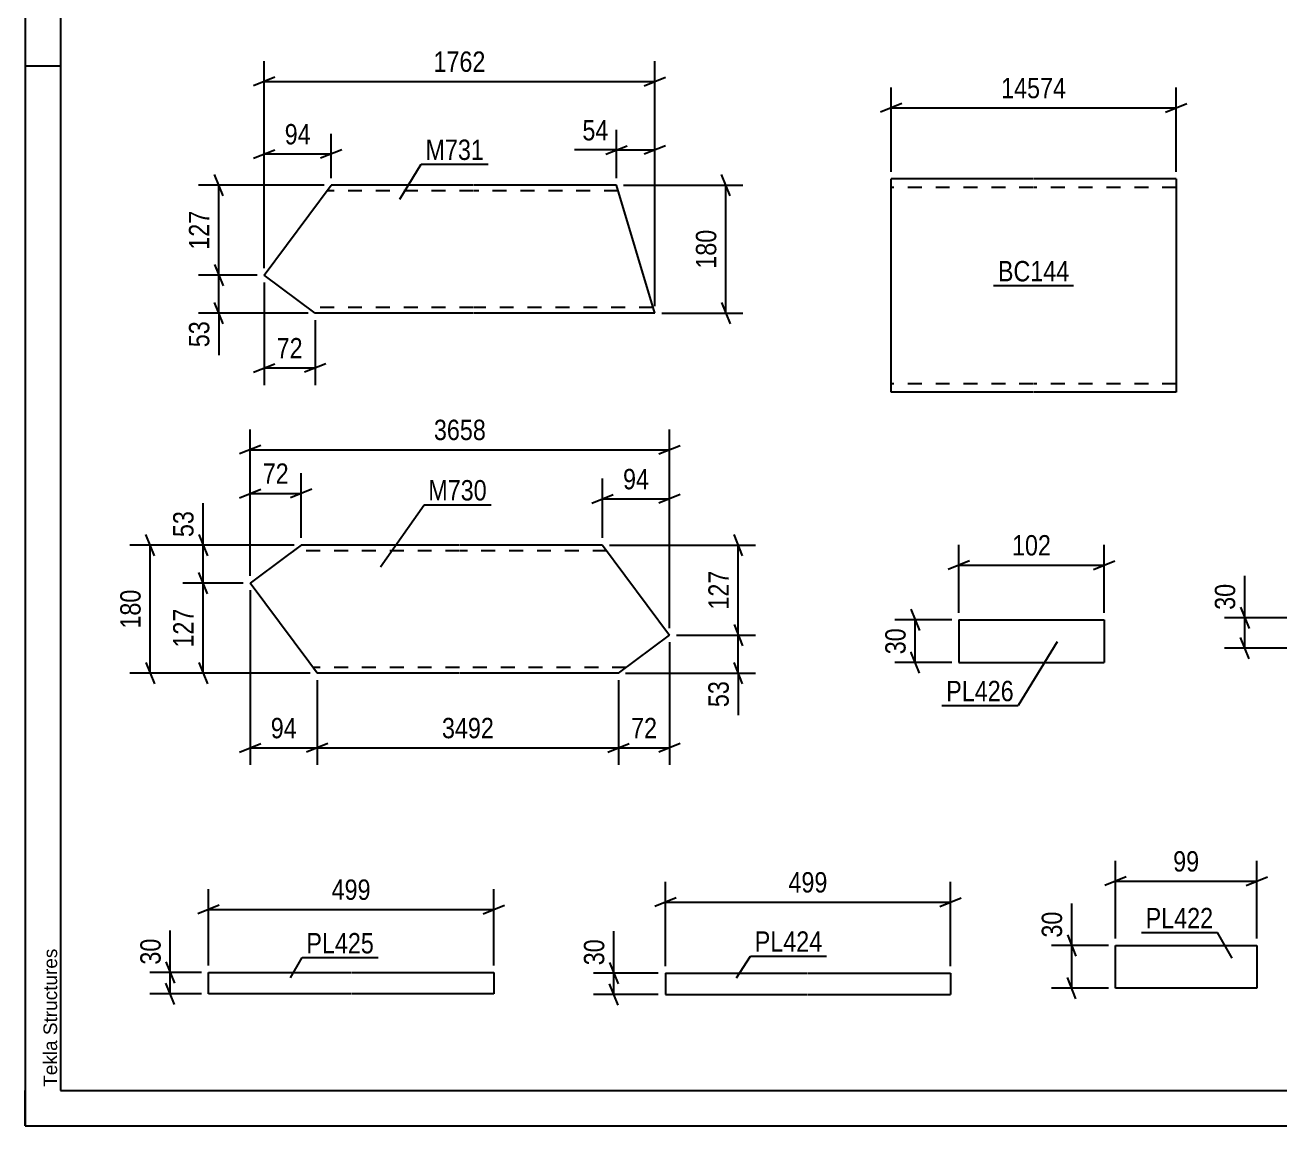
# Model space of a CAD drawing. Header units: millimetres. Extents: x 0 to 12136, y 0 to 297.
# Drawn here: x 0 to 176.4, y 0 to 154.8 of the extents above; entities that cross this region are included whole.
import ezdxf

# ---------------------------------------------------------------- set-up
doc = ezdxf.new("R2010")
doc.units = ezdxf.units.MM
doc.linetypes.add('DXK_LINE_DOT2', pattern=[3.9198, 1.9599, -1.9599])
doc.styles.add('Arial', font='ARIAL.TTF', dxfattribs={"height": 0.2})
doc.styles.add('Arial Narrow', font='ARIALN.TTF', dxfattribs={"height": 0.2})

# ---------------------------------------------------------------- blocks, each defined once
blk = doc.blocks.new('Unknown-761550640-1135')
at = {"color": 5, "linetype": 'Continuous'}
for p, q in [((0, 297), (0, 0)), ((5, 292), (5, 5)), ((5, 149), (0, 149)), ((0, 0), (0, 5)), ((5, 5), (415, 5)), ((0, 0), (420, 0))]:
    blk.add_line(p, q, dxfattribs=at)
at = {"color": 174, "linetype": 'Continuous', "style": 'Arial'}
blk.add_text('Tekla Structures', height=1.9102, rotation=90, dxfattribs=at).set_placement((4.5, 5.5))
blk = doc.blocks.new('Part-761550640-8270 - 8269')
at = {"color": 2, "linetype": 'Continuous'}
for p, q in [((33.61, 119.62), (43.04, 132.29)), ((63.04, 132.29), (43.04, 132.29)), ((83.14, 132.29), (63.14, 132.29)), ((88.53, 114.29), (83.14, 132.29)), ((40.78, 114.29), (33.61, 119.62)), ((63.04, 114.29), (40.78, 114.29)), ((88.53, 114.29), (63.14, 114.29))]:
    blk.add_line(p, q, dxfattribs=at)
at = {"color": 7, "linetype": 'DXK_LINE_DOT2'}
for p, q in [((63.04, 131.49), (42.45, 131.49)), ((83.38, 131.49), (63.14, 131.49)), ((63.04, 115.09), (39.71, 115.09)), ((88.29, 115.09), (63.14, 115.09)), ((88.29, 115.09), (88.27, 115.15))]:
    blk.add_line(p, q, dxfattribs=at)
blk = doc.blocks.new('Part-761550640-8277 - 8276')
at = {"color": 2, "linetype": 'Continuous'}
for p, q in [((38.82, 81.67), (36.67, 80.07)), ((61.08, 81.67), (38.82, 81.67)), ((81.18, 81.67), (61.18, 81.67)), ((81.18, 81.67), (90.61, 69.01)), ((36.67, 80.07), (31.65, 76.34)), ((39.89, 65.27), (31.65, 76.34)), ((83.44, 63.67), (90.61, 69.01)), ((41.08, 63.67), (39.89, 65.27)), ((61.08, 63.67), (41.08, 63.67)), ((83.44, 63.67), (61.18, 63.67))]:
    blk.add_line(p, q, dxfattribs=at)
at = {"color": 7, "linetype": 'DXK_LINE_DOT2'}
for p, q in [((38.82, 81.67), (37.49, 80.69)), ((61.08, 80.87), (37.75, 80.87)), ((81.78, 80.87), (61.18, 80.87)), ((40.99, 63.79), (39.89, 65.27)), ((61.08, 64.47), (40.49, 64.47)), ((84.52, 64.47), (61.18, 64.47))]:
    blk.add_line(p, q, dxfattribs=at)
blk = doc.blocks.new('Part-761550640-8405 - 8404')
at = {"color": 2, "linetype": 'Continuous'}
for p, q in [((131.29, 71.15), (131.29, 65.15)), ((131.29, 71.15), (151.72, 71.15)), ((151.72, 71.15), (151.72, 65.15)), ((131.29, 65.15), (151.72, 65.15))]:
    blk.add_line(p, q, dxfattribs=at)
blk = doc.blocks.new('Part-761550640-8413 - 8412')
at = {"color": 2, "linetype": 'Continuous'}
for p, q in [((153.32, 19.35), (153.32, 25.35)), ((153.32, 25.35), (173.19, 25.35)), ((173.19, 25.35), (173.19, 19.35)), ((173.19, 19.35), (153.32, 19.35))]:
    blk.add_line(p, q, dxfattribs=at)
blk = doc.blocks.new('Part-761550640-8425 - 8424')
at = {"color": 2, "linetype": 'Continuous'}
for p, q in [((25.79, 18.55), (25.79, 21.55)), ((25.79, 21.55), (45.79, 21.55)), ((45.89, 21.55), (65.89, 21.55)), ((65.89, 21.55), (65.89, 18.55)), ((45.79, 18.55), (25.79, 18.55)), ((65.89, 18.55), (45.89, 18.55))]:
    blk.add_line(p, q, dxfattribs=at)
blk = doc.blocks.new('Part-761550640-8433 - 8432')
at = {"color": 2, "linetype": 'Continuous'}
for p, q in [((90.02, 21.47), (90.02, 18.47)), ((90.02, 21.47), (110.02, 21.47)), ((110.12, 21.47), (130.12, 21.47)), ((130.12, 21.47), (130.12, 18.47)), ((90.02, 18.47), (110.02, 18.47)), ((110.12, 18.47), (130.12, 18.47))]:
    blk.add_line(p, q, dxfattribs=at)
blk = doc.blocks.new('Part-761550640-8470 - 8469')
at = {"color": 2, "linetype": 'Continuous'}
for p, q in [((141.75, 133.16), (121.75, 133.16)), ((121.75, 105.56), (121.75, 133.16)), ((161.85, 133.16), (141.85, 133.16)), ((161.85, 133.16), (161.85, 132.98)), ((161.85, 132.98), (161.85, 103.16)), ((121.75, 103.16), (121.75, 105.56)), ((141.75, 103.16), (121.75, 103.16)), ((161.85, 103.16), (141.85, 103.16))]:
    blk.add_line(p, q, dxfattribs=at)
at = {"color": 7, "linetype": 'DXK_LINE_DOT2'}
for p, q in [((141.75, 131.96), (121.75, 131.96)), ((161.85, 131.96), (141.85, 131.96)), ((121.75, 103.34), (121.75, 105.56)), ((121.75, 104.36), (121.75, 104.45)), ((141.75, 104.36), (121.75, 104.36)), ((161.85, 104.36), (141.85, 104.36)), ((161.85, 104.36), (161.85, 104.45))]:
    blk.add_line(p, q, dxfattribs=at)
blk = doc.blocks.new('StraightDimension-761550640-8651 - 8269')
at = {"color": 7, "linetype": 'Continuous'}
for p, q in [((33.61, 118.62), (33.61, 104.18)), ((40.78, 113.29), (40.78, 104.18)), ((32.11, 105.98), (35.11, 107.18)), ((33.61, 106.58), (40.78, 106.58)), ((42.28, 107.18), (39.28, 105.98))]:
    blk.add_line(p, q, dxfattribs=at)
at = {"color": 0}
blk.add_wipeout([(39.63, 107.33), (39.63, 111.53), (34.77, 111.53), (34.77, 107.33)], dxfattribs=at)
at = {"color": 3, "style": 'Arial Narrow'}
blk.add_text('72', height=2.863, dxfattribs=at).set_placement((35.37, 107.93))
blk = doc.blocks.new('StraightDimension-761550640-8643 - 8269')
at = {"color": 7, "linetype": 'Continuous'}
for p, q in [((83.14, 133.29), (83.14, 140.08)), ((88.53, 115.29), (88.53, 140.08)), ((81.64, 136.63), (84.64, 137.83)), ((90.03, 137.83), (87.03, 136.63)), ((83.14, 137.23), (88.53, 137.23))]:
    blk.add_line(p, q, dxfattribs=at)
at = {"color": 0}
blk.add_wipeout([(82.62, 137.98), (82.62, 142.18), (77.76, 142.18), (77.76, 137.98)], dxfattribs=at)
at = {"color": 7, "linetype": 'Continuous'}
blk.add_line((83.14, 137.23), (77.24, 137.23), dxfattribs=at)
blk.add_line((83.14, 137.23), (77.24, 137.23), dxfattribs=at)
at = {"color": 3, "style": 'Arial Narrow'}
blk.add_text('54', height=2.863, dxfattribs=at).set_placement((78.36, 138.58))
blk = doc.blocks.new('StraightDimension-761550640-8663 - 8269')
at = {"color": 7, "linetype": 'Continuous'}
for p, q in [((99.13, 130.79), (97.93, 133.79)), ((84.14, 132.29), (100.93, 132.29)), ((98.53, 114.29), (98.53, 132.29)), ((97.93, 115.79), (99.13, 112.79)), ((89.53, 114.29), (100.93, 114.29))]:
    blk.add_line(p, q, dxfattribs=at)
at = {"color": 0}
blk.add_wipeout([(97.78, 126.63), (93.58, 126.63), (93.58, 119.94), (97.78, 119.94)], dxfattribs=at)
at = {"color": 3, "style": 'Arial Narrow'}
blk.add_text('180', height=2.863, rotation=90.0002, dxfattribs=at).set_placement((97.18, 120.54))
blk = doc.blocks.new('StraightDimension-761550640-8655 - 8269')
at = {"color": 7, "linetype": 'Continuous'}
for p, q in [((27.85, 130.79), (26.65, 133.79)), ((42.04, 132.29), (24.4, 132.29)), ((27.25, 119.62), (27.25, 132.29)), ((26.65, 121.12), (27.85, 118.12)), ((32.61, 119.62), (24.4, 119.62))]:
    blk.add_line(p, q, dxfattribs=at)
at = {"color": 0}
blk.add_wipeout([(26.5, 129.3), (22.3, 129.3), (22.3, 122.61), (26.5, 122.61)], dxfattribs=at)
at = {"color": 3, "style": 'Arial Narrow'}
blk.add_text('127', height=2.863, rotation=90.0002, dxfattribs=at).set_placement((25.9, 123.21))
blk = doc.blocks.new('StraightDimension-761550640-8647 - 8269')
at = {"color": 7, "linetype": 'Continuous'}
for p, q in [((33.61, 120.62), (33.61, 139.52)), ((43.04, 133.29), (43.04, 139.52)), ((32.11, 136.07), (35.11, 137.27)), ((33.61, 136.67), (43.04, 136.67)), ((44.54, 137.27), (41.54, 136.07))]:
    blk.add_line(p, q, dxfattribs=at)
at = {"color": 0}
blk.add_wipeout([(40.76, 137.42), (40.76, 141.62), (35.9, 141.62), (35.9, 137.42)], dxfattribs=at)
at = {"color": 3, "style": 'Arial Narrow'}
blk.add_text('94', height=2.863, dxfattribs=at).set_placement((36.5, 138.02))
blk = doc.blocks.new('StraightDimension-761550640-8656 - 8269')
at = {"color": 7, "linetype": 'Continuous'}
for p, q in [((26.65, 121.12), (27.85, 118.12)), ((32.61, 119.62), (24.4, 119.62)), ((27.25, 114.29), (27.25, 119.62)), ((27.85, 112.79), (26.65, 115.79)), ((39.78, 114.29), (24.4, 114.29))]:
    blk.add_line(p, q, dxfattribs=at)
at = {"color": 0}
blk.add_wipeout([(26.5, 113.76), (22.3, 113.76), (22.3, 108.9), (26.5, 108.9)], dxfattribs=at)
at = {"color": 7, "linetype": 'Continuous'}
blk.add_line((27.25, 114.29), (27.25, 108.38), dxfattribs=at)
blk.add_line((27.25, 114.29), (27.25, 108.38), dxfattribs=at)
at = {"color": 3, "style": 'Arial Narrow'}
blk.add_text('53', height=2.863, rotation=90.0002, dxfattribs=at).set_placement((25.9, 109.5))
blk = doc.blocks.new('StraightDimension-761550640-8669 - 8269')
at = {"color": 7, "linetype": 'Continuous'}
for p, q in [((33.61, 120.62), (33.61, 149.72)), ((88.53, 115.29), (88.53, 149.72)), ((35.11, 147.47), (32.11, 146.27)), ((33.61, 146.87), (88.53, 146.87)), ((87.03, 146.27), (90.03, 147.47))]:
    blk.add_line(p, q, dxfattribs=at)
at = {"color": 0}
blk.add_wipeout([(65.33, 147.62), (65.33, 151.82), (56.82, 151.82), (56.82, 147.62)], dxfattribs=at)
at = {"color": 3, "style": 'Arial Narrow'}
blk.add_text('1762', height=2.863, dxfattribs=at).set_placement((57.42, 148.22))
blk = doc.blocks.new('StraightDimension-761550640-8685 - 8276')
at = {"color": 7, "linetype": 'Continuous'}
for p, q in [((31.65, 77.34), (31.65, 91.79)), ((38.82, 82.67), (38.82, 91.79)), ((30.15, 88.34), (33.15, 89.54)), ((31.65, 88.94), (38.82, 88.94)), ((40.32, 89.54), (37.32, 88.34))]:
    blk.add_line(p, q, dxfattribs=at)
at = {"color": 0}
blk.add_wipeout([(37.67, 89.69), (37.67, 93.89), (32.81, 93.89), (32.81, 89.69)], dxfattribs=at)
at = {"color": 3, "style": 'Arial Narrow'}
blk.add_text('72', height=2.863, dxfattribs=at).set_placement((33.41, 90.29))
blk = doc.blocks.new('StraightDimension-761550640-8698 - 8276')
at = {"color": 7, "linetype": 'Continuous'}
for p, q in [((91.61, 69.01), (102.68, 69.01)), ((99.68, 70.51), (100.88, 67.51)), ((100.28, 63.67), (100.28, 69.01)), ((84.44, 63.67), (102.68, 63.67)), ((100.88, 62.17), (99.68, 65.17))]:
    blk.add_line(p, q, dxfattribs=at)
at = {"color": 0}
blk.add_wipeout([(99.53, 63.15), (95.33, 63.15), (95.33, 58.29), (99.53, 58.29)], dxfattribs=at)
at = {"color": 7, "linetype": 'Continuous'}
blk.add_line((100.28, 63.67), (100.28, 57.77), dxfattribs=at)
blk.add_line((100.28, 63.67), (100.28, 57.77), dxfattribs=at)
at = {"color": 3, "style": 'Arial Narrow'}
blk.add_text('53', height=2.863, rotation=90.0002, dxfattribs=at).set_placement((98.93, 58.89))
blk = doc.blocks.new('StraightDimension-761550640-8690 - 8276')
at = {"color": 7, "linetype": 'Continuous'}
for p, q in [((25.63, 74.84), (24.43, 77.84)), ((30.65, 76.34), (22.18, 76.34)), ((25.03, 63.67), (25.03, 76.34)), ((40.08, 63.67), (22.18, 63.67)), ((24.43, 65.17), (25.63, 62.17))]:
    blk.add_line(p, q, dxfattribs=at)
at = {"color": 0}
blk.add_wipeout([(24.28, 73.35), (20.08, 73.35), (20.08, 66.66), (24.28, 66.66)], dxfattribs=at)
at = {"color": 3, "style": 'Arial Narrow'}
blk.add_text('127', height=2.863, rotation=90.0002, dxfattribs=at).set_placement((23.68, 67.26))
blk = doc.blocks.new('StraightDimension-761550640-8697 - 8276')
at = {"color": 7, "linetype": 'Continuous'}
for p, q in [((100.88, 80.17), (99.68, 83.17)), ((82.18, 81.67), (102.68, 81.67)), ((100.28, 69.01), (100.28, 81.67)), ((91.61, 69.01), (102.68, 69.01)), ((99.68, 70.51), (100.88, 67.51))]:
    blk.add_line(p, q, dxfattribs=at)
at = {"color": 0}
blk.add_wipeout([(99.53, 78.68), (95.33, 78.68), (95.33, 72), (99.53, 72)], dxfattribs=at)
at = {"color": 3, "style": 'Arial Narrow'}
blk.add_text('127', height=2.863, rotation=90.0002, dxfattribs=at).set_placement((98.93, 72.6))
blk = doc.blocks.new('StraightDimension-761550640-8689 - 8276')
at = {"color": 7, "linetype": 'Continuous'}
for p, q in [((24.43, 83.17), (25.63, 80.17)), ((37.82, 81.67), (22.18, 81.67)), ((25.03, 76.34), (25.03, 81.67)), ((25.63, 74.84), (24.43, 77.84)), ((30.65, 76.34), (22.18, 76.34))]:
    blk.add_line(p, q, dxfattribs=at)
at = {"color": 0}
blk.add_wipeout([(24.28, 87.05), (20.08, 87.05), (20.08, 82.2), (24.28, 82.2)], dxfattribs=at)
at = {"color": 7, "linetype": 'Continuous'}
blk.add_line((25.03, 81.67), (25.03, 87.58), dxfattribs=at)
blk.add_line((25.03, 81.67), (25.03, 87.58), dxfattribs=at)
at = {"color": 3, "style": 'Arial Narrow'}
blk.add_text('53', height=2.863, rotation=90.0002, dxfattribs=at).set_placement((23.68, 82.8))
blk = doc.blocks.new('StraightDimension-761550640-8681 - 8276')
at = {"color": 7, "linetype": 'Continuous'}
for p, q in [((81.18, 82.67), (81.18, 91.02)), ((90.61, 70.01), (90.61, 91.02)), ((79.68, 87.57), (82.68, 88.77)), ((92.11, 88.77), (89.11, 87.57)), ((81.18, 88.17), (90.61, 88.17))]:
    blk.add_line(p, q, dxfattribs=at)
at = {"color": 0}
blk.add_wipeout([(88.32, 88.92), (88.32, 93.12), (83.47, 93.12), (83.47, 88.92)], dxfattribs=at)
at = {"color": 3, "style": 'Arial Narrow'}
blk.add_text('94', height=2.863, dxfattribs=at).set_placement((84.07, 89.52))
blk = doc.blocks.new('StraightDimension-761550640-8705 - 8276')
at = {"color": 7, "linetype": 'Continuous'}
for p, q in [((31.65, 77.34), (31.65, 97.94)), ((90.61, 70.01), (90.61, 97.94)), ((33.15, 95.69), (30.15, 94.49)), ((89.11, 94.49), (92.11, 95.69)), ((31.65, 95.09), (90.61, 95.09))]:
    blk.add_line(p, q, dxfattribs=at)
at = {"color": 0}
blk.add_wipeout([(65.39, 95.84), (65.39, 100.04), (56.88, 100.04), (56.88, 95.84)], dxfattribs=at)
at = {"color": 3, "style": 'Arial Narrow'}
blk.add_text('3658', height=2.863, dxfattribs=at).set_placement((57.48, 96.44))
blk = doc.blocks.new('StraightDimension-761550640-12030 - 8276')
at = {"color": 7, "linetype": 'Continuous'}
for p, q in [((18.19, 80.18), (16.99, 83.18)), ((37.82, 81.68), (14.74, 81.68)), ((17.59, 63.67), (17.59, 81.68)), ((40.08, 63.67), (14.74, 63.67)), ((16.99, 65.17), (18.19, 62.17))]:
    blk.add_line(p, q, dxfattribs=at)
at = {"color": 0}
blk.add_wipeout([(16.84, 76.02), (12.64, 76.02), (12.64, 69.33), (16.84, 69.33)], dxfattribs=at)
at = {"color": 3, "style": 'Arial Narrow'}
blk.add_text('180', height=2.863, rotation=90.0002, dxfattribs=at).set_placement((16.24, 69.93))
blk = doc.blocks.new('StraightDimension-761550640-12684 - 8276')
at = {"color": 7, "linetype": 'Continuous'}
for p, q in [((90.61, 68.01), (90.61, 50.76)), ((83.44, 62.67), (83.44, 50.76)), ((81.94, 52.56), (84.94, 53.76)), ((83.44, 53.16), (90.61, 53.16)), ((92.11, 53.76), (89.11, 52.56))]:
    blk.add_line(p, q, dxfattribs=at)
at = {"color": 0}
blk.add_wipeout([(89.45, 53.91), (89.45, 58.11), (84.6, 58.11), (84.6, 53.91)], dxfattribs=at)
at = {"color": 3, "style": 'Arial Narrow'}
blk.add_text('72', height=2.863, dxfattribs=at).set_placement((85.2, 54.51))
blk = doc.blocks.new('StraightDimension-761550640-12685 - 8276')
at = {"color": 7, "linetype": 'Continuous'}
for p, q in [((41.08, 62.67), (41.08, 50.76)), ((83.44, 62.67), (83.44, 50.76)), ((42.58, 53.76), (39.58, 52.56)), ((41.08, 53.16), (83.44, 53.16)), ((81.94, 52.56), (84.94, 53.76))]:
    blk.add_line(p, q, dxfattribs=at)
at = {"color": 0}
blk.add_wipeout([(66.52, 53.91), (66.52, 58.11), (58.01, 58.11), (58.01, 53.91)], dxfattribs=at)
at = {"color": 3, "style": 'Arial Narrow'}
blk.add_text('3492', height=2.863, dxfattribs=at).set_placement((58.61, 54.51))
blk = doc.blocks.new('StraightDimension-761550640-12686 - 8276')
at = {"color": 7, "linetype": 'Continuous'}
for p, q in [((31.65, 75.34), (31.65, 50.76)), ((41.08, 62.67), (41.08, 50.76)), ((30.15, 52.56), (33.15, 53.76)), ((31.65, 53.16), (41.08, 53.16)), ((42.58, 53.76), (39.58, 52.56))]:
    blk.add_line(p, q, dxfattribs=at)
at = {"color": 0}
blk.add_wipeout([(38.8, 53.91), (38.8, 58.11), (33.94, 58.11), (33.94, 53.91)], dxfattribs=at)
at = {"color": 3, "style": 'Arial Narrow'}
blk.add_text('94', height=2.863, dxfattribs=at).set_placement((34.54, 54.51))
blk = doc.blocks.new('StraightDimension-761550640-8885 - 8404')
at = {"color": 7, "linetype": 'Continuous'}
for p, q in [((124.55, 72.65), (125.75, 69.65)), ((130.29, 71.15), (122.3, 71.15)), ((125.15, 65.15), (125.15, 71.15)), ((125.75, 63.65), (124.55, 66.65)), ((130.29, 65.15), (122.3, 65.15))]:
    blk.add_line(p, q, dxfattribs=at)
at = {"color": 0}
blk.add_wipeout([(124.4, 70.57), (120.2, 70.57), (120.2, 65.72), (124.4, 65.72)], dxfattribs=at)
at = {"color": 3, "style": 'Arial Narrow'}
blk.add_text('30', height=2.863, rotation=90.0002, dxfattribs=at).set_placement((123.8, 66.32))
blk = doc.blocks.new('StraightDimension-761550640-8889 - 8404')
at = {"color": 7, "linetype": 'Continuous'}
for p, q in [((131.29, 72.15), (131.29, 81.71)), ((151.72, 72.15), (151.72, 81.71)), ((132.79, 79.46), (129.79, 78.26)), ((150.22, 78.26), (153.22, 79.46)), ((131.29, 78.86), (151.72, 78.86))]:
    blk.add_line(p, q, dxfattribs=at)
at = {"color": 0}
blk.add_wipeout([(144.85, 79.61), (144.85, 83.81), (138.16, 83.81), (138.16, 79.61)], dxfattribs=at)
at = {"color": 3, "style": 'Arial Narrow'}
blk.add_text('102', height=2.863, dxfattribs=at).set_placement((138.76, 80.21))
blk = doc.blocks.new('StraightDimension-761550640-8893 - 8412')
at = {"color": 7, "linetype": 'Continuous'}
for p, q in [((146.55, 26.85), (147.75, 23.85)), ((152.32, 25.35), (144.3, 25.35)), ((147.15, 19.35), (147.15, 25.35)), ((147.75, 17.85), (146.55, 20.85)), ((152.32, 19.35), (144.3, 19.35))]:
    blk.add_line(p, q, dxfattribs=at)
at = {"color": 0}
blk.add_wipeout([(146.4, 30.73), (142.2, 30.73), (142.2, 25.88), (146.4, 25.88)], dxfattribs=at)
at = {"color": 7, "linetype": 'Continuous'}
blk.add_line((147.15, 25.35), (147.15, 31.26), dxfattribs=at)
blk.add_line((147.15, 25.35), (147.15, 31.26), dxfattribs=at)
at = {"color": 3, "style": 'Arial Narrow'}
blk.add_text('30', height=2.863, rotation=90.0002, dxfattribs=at).set_placement((145.8, 26.48))
blk = doc.blocks.new('StraightDimension-761550640-8897 - 8412')
at = {"color": 7, "linetype": 'Continuous'}
for p, q in [((153.32, 26.35), (153.32, 37.27)), ((173.19, 26.35), (173.19, 37.27)), ((154.82, 35.02), (151.82, 33.82)), ((153.32, 34.42), (173.19, 34.42)), ((171.69, 33.82), (174.69, 35.02))]:
    blk.add_line(p, q, dxfattribs=at)
at = {"color": 0}
blk.add_wipeout([(165.68, 35.17), (165.68, 39.37), (160.82, 39.37), (160.82, 35.17)], dxfattribs=at)
at = {"color": 3, "style": 'Arial Narrow'}
blk.add_text('99', height=2.863, dxfattribs=at).set_placement((161.42, 35.77))
blk = doc.blocks.new('StraightDimension-761550640-8901 - 8424')
at = {"color": 7, "linetype": 'Continuous'}
for p, q in [((19.81, 23.05), (21.01, 20.05)), ((24.79, 21.55), (17.56, 21.55)), ((20.41, 18.55), (20.41, 21.55)), ((21.01, 17.05), (19.81, 20.05)), ((24.79, 18.55), (17.56, 18.55))]:
    blk.add_line(p, q, dxfattribs=at)
at = {"color": 0}
blk.add_wipeout([(19.66, 26.93), (15.46, 26.93), (15.46, 22.08), (19.66, 22.08)], dxfattribs=at)
at = {"color": 7, "linetype": 'Continuous'}
blk.add_line((20.41, 21.55), (20.41, 27.46), dxfattribs=at)
blk.add_line((20.41, 21.55), (20.41, 27.46), dxfattribs=at)
at = {"color": 3, "style": 'Arial Narrow'}
blk.add_text('30', height=2.863, rotation=90.0002, dxfattribs=at).set_placement((19.06, 22.68))
blk = doc.blocks.new('StraightDimension-761550640-8905 - 8424')
at = {"color": 7, "linetype": 'Continuous'}
for p, q in [((25.79, 22.55), (25.79, 33.29)), ((65.89, 22.55), (65.89, 33.29)), ((27.29, 31.04), (24.29, 29.84)), ((25.79, 30.44), (65.89, 30.44)), ((64.39, 29.84), (67.39, 31.04))]:
    blk.add_line(p, q, dxfattribs=at)
at = {"color": 0}
blk.add_wipeout([(49.19, 31.19), (49.19, 35.39), (42.5, 35.39), (42.5, 31.19)], dxfattribs=at)
at = {"color": 3, "style": 'Arial Narrow'}
blk.add_text('499', height=2.863, dxfattribs=at).set_placement((43.1, 31.79))
blk = doc.blocks.new('StraightDimension-761550640-8909 - 8432')
at = {"color": 7, "linetype": 'Continuous'}
for p, q in [((82.18, 22.97), (83.38, 19.97)), ((89.02, 21.47), (79.93, 21.47)), ((82.78, 18.47), (82.78, 21.47)), ((83.38, 16.97), (82.18, 19.97)), ((89.02, 18.47), (79.93, 18.47))]:
    blk.add_line(p, q, dxfattribs=at)
at = {"color": 0}
blk.add_wipeout([(82.03, 26.85), (77.83, 26.85), (77.83, 21.99), (82.03, 21.99)], dxfattribs=at)
at = {"color": 7, "linetype": 'Continuous'}
blk.add_line((82.78, 21.47), (82.78, 27.37), dxfattribs=at)
blk.add_line((82.78, 21.47), (82.78, 27.37), dxfattribs=at)
at = {"color": 3, "style": 'Arial Narrow'}
blk.add_text('30', height=2.863, rotation=90.0002, dxfattribs=at).set_placement((81.43, 22.59))
blk = doc.blocks.new('StraightDimension-761550640-8913 - 8432')
at = {"color": 7, "linetype": 'Continuous'}
for p, q in [((90.02, 22.47), (90.02, 34.32)), ((130.12, 22.47), (130.12, 34.32)), ((91.52, 32.07), (88.52, 30.87)), ((128.62, 30.87), (131.62, 32.07)), ((90.02, 31.47), (130.12, 31.47))]:
    blk.add_line(p, q, dxfattribs=at)
at = {"color": 0}
blk.add_wipeout([(113.41, 32.22), (113.41, 36.42), (106.73, 36.42), (106.73, 32.22)], dxfattribs=at)
at = {"color": 3, "style": 'Arial Narrow'}
blk.add_text('499', height=2.863, dxfattribs=at).set_placement((107.33, 32.82))
blk = doc.blocks.new('StraightDimension-761550640-8917 - 8440')
at = {"color": 7, "linetype": 'Continuous'}
for p, q in [((170.89, 72.94), (172.09, 69.94)), ((178.67, 71.44), (168.64, 71.44)), ((171.49, 67.16), (171.49, 71.44)), ((178.67, 67.16), (168.64, 67.16)), ((172.09, 65.66), (170.89, 68.66))]:
    blk.add_line(p, q, dxfattribs=at)
at = {"color": 0}
blk.add_wipeout([(170.74, 76.82), (166.54, 76.82), (166.54, 71.97), (170.74, 71.97)], dxfattribs=at)
at = {"color": 7, "linetype": 'Continuous'}
blk.add_line((171.49, 71.44), (171.49, 77.35), dxfattribs=at)
blk.add_line((171.49, 71.44), (171.49, 77.35), dxfattribs=at)
at = {"color": 3, "style": 'Arial Narrow'}
blk.add_text('30', height=2.863, rotation=90.0002, dxfattribs=at).set_placement((170.14, 72.57))
blk = doc.blocks.new('StraightDimension-761550640-8929 - 8469')
at = {"color": 7, "linetype": 'Continuous'}
for p, q in [((121.75, 134.16), (121.75, 146.01)), ((161.85, 134.16), (161.85, 146.01)), ((123.25, 143.76), (120.25, 142.56)), ((121.75, 143.16), (161.85, 143.16)), ((160.35, 142.56), (163.35, 143.76))]:
    blk.add_line(p, q, dxfattribs=at)
at = {"color": 0}
blk.add_wipeout([(146.97, 143.91), (146.97, 148.11), (136.63, 148.11), (136.63, 143.91)], dxfattribs=at)
at = {"color": 3, "style": 'Arial Narrow'}
blk.add_text('14574', height=2.863, dxfattribs=at).set_placement((137.23, 144.51))
blk = doc.blocks.new('Mark-761550640-9069 - 8269')
at = {"color": 0}
blk.add_wipeout([(64.53, 135.83), (64.53, 138.83), (56.3, 138.83), (56.3, 135.83)], dxfattribs=at)
blk.add_wipeout([(64.53, 135.83), (64.53, 138.83), (56.3, 138.83), (56.3, 135.83)], dxfattribs=at)
at = {"color": 30, "linetype": 'Continuous'}
for p, q in [((52.7, 130.3), (55.7, 135.23)), ((55.7, 135.23), (65.13, 135.23))]:
    blk.add_line(p, q, dxfattribs=at)
at = {"color": 3, "style": 'Arial Narrow'}
blk.add_text('M731', height=2.863, dxfattribs=at).set_placement((56.3, 135.83))
blk = doc.blocks.new('Mark-761550640-9072 - 8276')
at = {"color": 0}
blk.add_wipeout([(64.92, 87.95), (64.92, 90.95), (56.69, 90.95), (56.69, 87.95)], dxfattribs=at)
blk.add_wipeout([(64.92, 87.95), (64.92, 90.95), (56.69, 90.95), (56.69, 87.95)], dxfattribs=at)
at = {"color": 30, "linetype": 'Continuous'}
for p, q in [((49.98, 78.61), (56.09, 87.35)), ((56.09, 87.35), (65.52, 87.35))]:
    blk.add_line(p, q, dxfattribs=at)
at = {"color": 3, "style": 'Arial Narrow'}
blk.add_text('M730', height=2.863, dxfattribs=at).set_placement((56.69, 87.95))
blk = doc.blocks.new('Mark-761550640-9102 - 8404')
at = {"color": 0}
blk.add_wipeout([(139.01, 59.72), (139.01, 62.72), (129.51, 62.72), (129.51, 59.72)], dxfattribs=at)
blk.add_wipeout([(139.01, 59.72), (139.01, 62.72), (129.51, 62.72), (129.51, 59.72)], dxfattribs=at)
at = {"color": 30, "linetype": 'Continuous'}
for p in [(145.09, 68.08), (128.91, 59.12)]:
    blk.add_line(p, (139.61, 59.12), dxfattribs=at)
at = {"color": 3, "style": 'Arial Narrow'}
blk.add_text('PL426', height=2.863, dxfattribs=at).set_placement((129.51, 59.72))
blk = doc.blocks.new('Mark-761550640-9105 - 8412')
at = {"color": 0}
blk.add_wipeout([(167.05, 27.79), (167.05, 30.79), (157.55, 30.79), (157.55, 27.79)], dxfattribs=at)
blk.add_wipeout([(167.05, 27.79), (167.05, 30.79), (157.55, 30.79), (157.55, 27.79)], dxfattribs=at)
at = {"color": 30, "linetype": 'Continuous'}
for p in [(156.95, 27.19), (169.73, 23.6)]:
    blk.add_line(p, (167.65, 27.19), dxfattribs=at)
at = {"color": 3, "style": 'Arial Narrow'}
blk.add_text('PL422', height=2.863, dxfattribs=at).set_placement((157.55, 27.79))
blk = doc.blocks.new('Mark-761550640-9108 - 8424')
at = {"color": 0}
blk.add_wipeout([(49.06, 24.26), (49.06, 27.26), (39.55, 27.26), (39.55, 24.26)], dxfattribs=at)
blk.add_wipeout([(49.06, 24.26), (49.06, 27.26), (39.55, 27.26), (39.55, 24.26)], dxfattribs=at)
at = {"color": 30, "linetype": 'Continuous'}
for p, q in [((37.3, 20.83), (38.95, 23.66)), ((38.95, 23.66), (49.66, 23.66))]:
    blk.add_line(p, q, dxfattribs=at)
at = {"color": 3, "style": 'Arial Narrow'}
blk.add_text('PL425', height=2.863, dxfattribs=at).set_placement((39.55, 24.26))
blk = doc.blocks.new('Mark-761550640-9111 - 8432')
at = {"color": 0}
blk.add_wipeout([(112.09, 24.49), (112.09, 27.49), (102.59, 27.49), (102.59, 24.49)], dxfattribs=at)
blk.add_wipeout([(112.09, 24.49), (112.09, 27.49), (102.59, 27.49), (102.59, 24.49)], dxfattribs=at)
at = {"color": 30, "linetype": 'Continuous'}
for p, q in [((100.03, 20.84), (101.99, 23.89)), ((101.99, 23.89), (112.69, 23.89))]:
    blk.add_line(p, q, dxfattribs=at)
at = {"color": 3, "style": 'Arial Narrow'}
blk.add_text('PL424', height=2.863, dxfattribs=at).set_placement((102.59, 24.49))
blk = doc.blocks.new('Mark-761550640-9120 - 8469')
at = {"color": 0}
blk.add_wipeout([(146.82, 118.76), (146.82, 121.76), (136.78, 121.76), (136.78, 118.76)], dxfattribs=at)
blk.add_wipeout([(146.82, 118.76), (146.82, 121.76), (136.78, 121.76), (136.78, 118.76)], dxfattribs=at)
at = {"color": 30, "linetype": 'Continuous'}
blk.add_line((136.18, 118.16), (147.42, 118.16), dxfattribs=at)
at = {"color": 3, "style": 'Arial Narrow'}
blk.add_text('BC144', height=2.863, dxfattribs=at).set_placement((136.78, 118.76))

msp = doc.modelspace()

# ---------------------------------------------------------------- block references
for name in ['Unknown-761550640-1135', 'Part-761550640-8470 - 8469', 'Part-761550640-8270 - 8269', 'Part-761550640-8277 - 8276', 'Part-761550640-8405 - 8404', 'Part-761550640-8413 - 8412', 'Part-761550640-8425 - 8424', 'Part-761550640-8433 - 8432']:
    msp.add_blockref(name, (0, 0))

# ---------------------------------------------------------------- next in the draw order: block references
for name in ['StraightDimension-761550640-8929 - 8469', 'StraightDimension-761550640-8643 - 8269', 'Mark-761550640-9120 - 8469', 'StraightDimension-761550640-8651 - 8269', 'StraightDimension-761550640-8685 - 8276', 'StraightDimension-761550640-8917 - 8440', 'StraightDimension-761550640-8885 - 8404', 'StraightDimension-761550640-8698 - 8276', 'StraightDimension-761550640-8893 - 8412', 'StraightDimension-761550640-8901 - 8424', 'StraightDimension-761550640-8909 - 8432']:
    msp.add_blockref(name, (0, 0))

# ---------------------------------------------------------------- next in the draw order: block references
for name in ['StraightDimension-761550640-8655 - 8269', 'StraightDimension-761550640-8663 - 8269', 'StraightDimension-761550640-8697 - 8276', 'StraightDimension-761550640-8889 - 8404', 'StraightDimension-761550640-8690 - 8276', 'Mark-761550640-9102 - 8404', 'StraightDimension-761550640-8897 - 8412', 'StraightDimension-761550640-8905 - 8424', 'StraightDimension-761550640-8913 - 8432']:
    msp.add_blockref(name, (0, 0))

# ---------------------------------------------------------------- next in the draw order: block references
for name in ['StraightDimension-761550640-8647 - 8269', 'StraightDimension-761550640-8681 - 8276', 'StraightDimension-761550640-8689 - 8276', 'StraightDimension-761550640-12684 - 8276', 'Mark-761550640-9105 - 8412', 'Mark-761550640-9108 - 8424', 'Mark-761550640-9111 - 8432']:
    msp.add_blockref(name, (0, 0))

# ---------------------------------------------------------------- next in the draw order: block references
for name in ['StraightDimension-761550640-8656 - 8269', 'StraightDimension-761550640-8705 - 8276']:
    msp.add_blockref(name, (0, 0))

# ---------------------------------------------------------------- next in the draw order: block references
for name in ['StraightDimension-761550640-8669 - 8269', 'Mark-761550640-9072 - 8276', 'StraightDimension-761550640-12030 - 8276']:
    msp.add_blockref(name, (0, 0))

# ---------------------------------------------------------------- next in the draw order: block references
for name in ['Mark-761550640-9069 - 8269', 'StraightDimension-761550640-12685 - 8276']:
    msp.add_blockref(name, (0, 0))

# ---------------------------------------------------------------- next in the draw order: block references
msp.add_blockref('StraightDimension-761550640-12686 - 8276', (0, 0))

doc.saveas('drawing.dxf')
